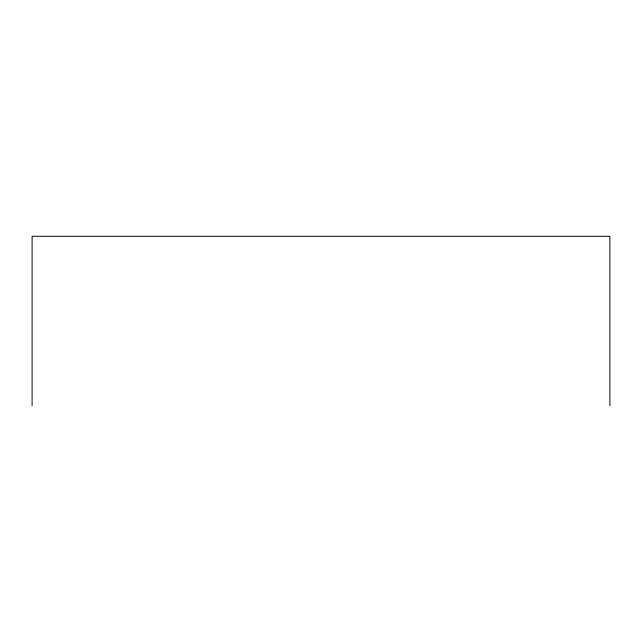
<?xml version="1.0" encoding="UTF-8"?>
<svg xmlns="http://www.w3.org/2000/svg" width="642" height="642" viewBox="0 0 642 642"><rect width="100%" height="100%" fill="white"/><g stroke="black" fill="none" stroke-linecap="round" stroke-linejoin="round"><path stroke-width="0.96" d="M609.9 405.704L609.9 236.296L32.1 236.296L32.1 405.704"/></g></svg>
